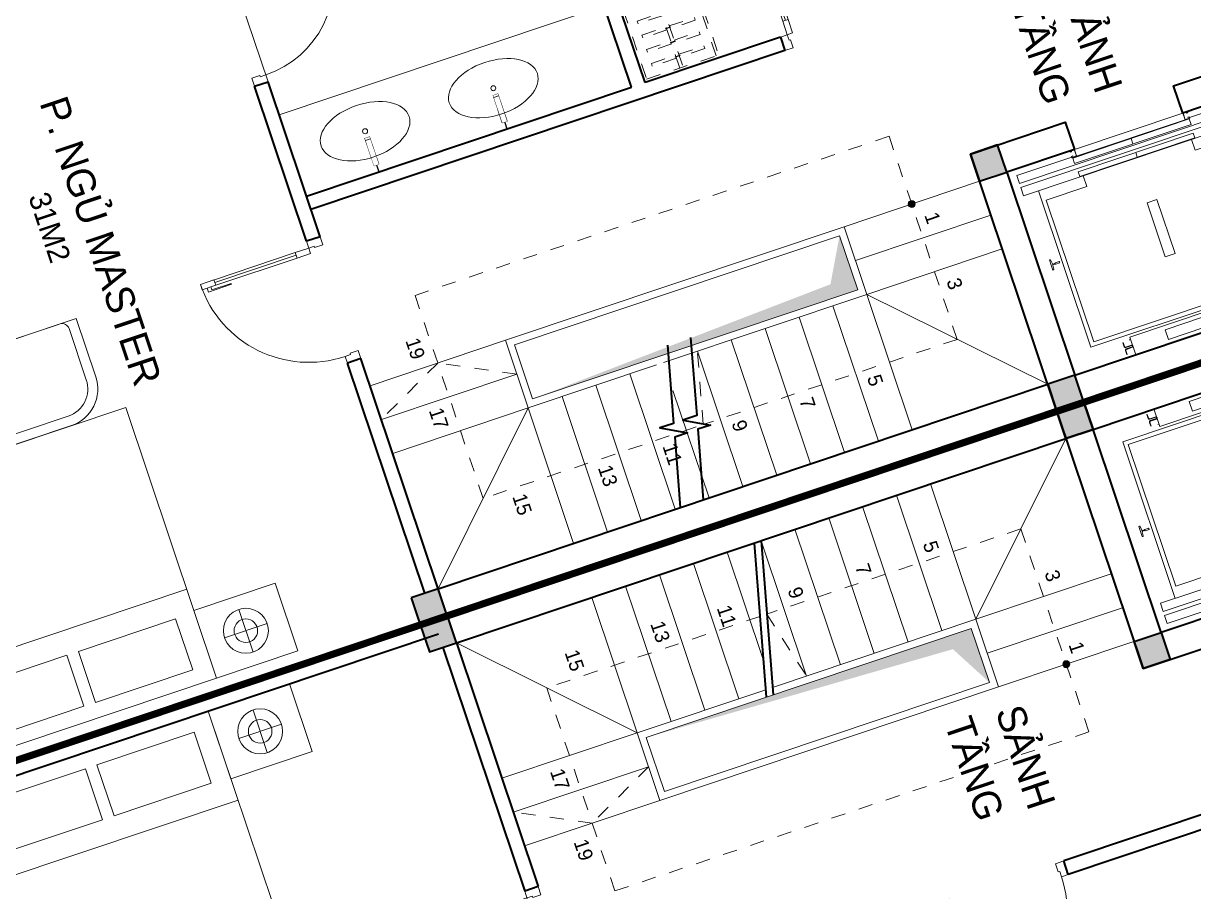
# Model space of a CAD drawing. Header units: metres. Extents: x 568332 to 569219, y 2065964 to 2066430.
# Drawn here: x 568497.85 to 568506.05, y 2066160.02 to 2066166.1 of the extents above; entities that cross this region are included whole.
import ezdxf

# ---------------------------------------------------------------- set-up
doc = ezdxf.new("R2010")
doc.units = ezdxf.units.M
for name, pattern in [('$AUDIT_BAD_LTYPE2', [0]), ('CENTER', [2, 1.25, -0.25, 0.25, -0.25]), ('HIDDEN', [0.375, 0.25, -0.125]), ('HIDDEN2', [0.1875, 0.125, -0.0625]), ('X-5M-G-MB PHONGNGU$0$HIDDEN2', [0.1875, 0.125, -0.0625])]:
    doc.linetypes.add(name, pattern=pattern)
doc.layers.get('0').update_dxf_attribs({"linetype": 'CONTINUOUS'})
doc.layers.get('DEFPOINTS').update_dxf_attribs({"linetype": 'CONTINUOUS'})
for name, color, linetype, lineweight in [('-CENTER', 143, 'CENTER', 13), ('-CONCRETE', 1, 'CONTINUOUS', 35), ('-DIM', 9, 'CONTINUOUS', 13), ('-DOOR', 137, 'CONTINUOUS', 9), ('-FURNITURE', 46, 'CONTINUOUS', 9), ('-HATCH', 8, 'CONTINUOUS', 5), ('-KH', 143, 'CONTINUOUS', 13), ('-LINE1', 7, 'CONTINUOUS', 18), ('-LINE2', 252, 'CONTINUOUS', 9), ('-TEXT', 7, 'CONTINUOUS', 15), ('-WALL', 4, 'CONTINUOUS', 35), ('TEXT25', 2, 'CONTINUOUS', 13)]:
    doc.layers.add(name, color=color, linetype=linetype, lineweight=lineweight)
doc.layers.add('-RANH GIOI LO DAT', color=12, linetype='CONTINUOUS')
doc.styles.add('SVN_AVO_thuong', font='')
doc.styles.add('T1', font='', dxfattribs={"height": 200})
doc.styles.add('vnavanth', font='', dxfattribs={"width": 0.8})
doc.styles.get('SVN_AVO_thuong').set_extended_font_data('SVN-Avo')
doc.styles.get('T1').set_extended_font_data('VNgeometric Light')
doc.styles.get('vnavanth').set_extended_font_data('.VnAvantH')

# ---------------------------------------------------------------- blocks, each defined once
blk = doc.blocks.new('Sink_Cicle')
blk.add_lwpolyline([(17.49999987077899, -50.00226151314564), (-17.49999987077899, -49.99773848685436), (-17.51615354442038, -252.2967581441626), (17.48384613892995, -252.3012811850058)], close=True)
blk.add_circle((0, -300), 17.5)
at = {"layer": 'DEFPOINTS'}
blk.add_line((0, -100), (0, 0), dxfattribs=at)
blk.add_wipeout([(17.499999870775355, -50.00226151314928), (-17.49999987078263, -49.99773848685436), (-17.516153544427652, -252.29675814416623), (17.48384613892631, -252.3012811850058)])
at = {"layer": '-FURNITURE', "linetype": 'Continuous'}
blk.add_ellipse((0, -300), major_axis=(-325, 0), ratio=0.5846153846153846, dxfattribs=at)
blk.add_line((-17.51421511289664, -237.2967582757119), (17.48578462866135, -237.3012813020032))
blk = doc.blocks.new('*U238')
at = {"linetype": 'X-5M-G-MB PHONGNGU$0$HIDDEN2'}
for points in [[(0, 600.0000000004657), (0, 0), (1254.545454600615, -3.99789616864818e-10), (1254.545454600615, 600.0000000000658)], [(1234.545454600615, 579.9996613719925), (1234.545454600615, 19.99966137199266), (20, 20.00000000046566), (20, 580.0000000004657)], [(1234.545454600615, 286.6991212950747), (1234.545454600615, 313.0991212949815), (20, 313.0991212953813), (19.99999859370291, 286.6991212952417)], [(113.7817614636733, 319.1750910408318), (109.4317788550979, 319.1750910408318), (109.4317788550979, 280.441767644881), (113.7817614636733, 280.441767644881)], [(227.7817614636733, 319.1750910407849), (223.4317788550979, 319.1750910407849), (223.4317788550979, 280.4417676448341), (227.7817614636733, 280.4417676448341)], [(341.7817614636733, 319.175091040738), (337.4317788550979, 319.175091040738), (337.4317788550979, 280.4417676447872), (341.7817614636733, 280.4417676447872)], [(455.7817614636733, 319.1750910406911), (451.4317788550979, 319.1750910406911), (451.4317788550979, 280.4417676447403), (455.7817614636733, 280.4417676447403)], [(569.7817614636733, 319.1750910406442), (565.431778855098, 319.1750910406442), (565.431778855098, 280.4417676446934), (569.7817614636733, 280.4417676446934)], [(683.7817614636733, 319.1750910405973), (679.431778855098, 319.1750910405973), (679.431778855098, 280.4417676446465), (683.7817614636733, 280.4417676446465)], [(797.7817614636733, 319.1750910405504), (793.431778855098, 319.1750910405504), (793.431778855098, 280.4417676445996), (797.7817614636733, 280.4417676445996)], [(911.7817614636733, 319.1750910405035), (907.431778855098, 319.1750910405035), (907.431778855098, 280.4417676445527), (911.7817614636733, 280.4417676445527)], [(1025.781761463673, 319.1750910404566), (1021.431778855098, 319.1750910404566), (1021.431778855098, 280.4417676445057), (1025.781761463673, 280.4417676445057)], [(1139.781761463673, 319.1750910404097), (1135.431778855098, 319.1750910404097), (1135.431778855098, 280.4417676444588), (1139.781761463673, 280.4417676444588)]]:
    blk.add_lwpolyline(points, close=True, dxfattribs=at)
for points in [[(122.2409142897814, 313.1103512093413), (122.2409142897814, 515.2497102723445), (100.1765458012815, 515.2497102723445), (100.1765458012815, 313.1103512093413)], [(236.2409142897814, 313.1103512092944), (236.2409142897814, 515.2497102722975), (214.1765458012815, 515.2497102722975), (214.1765458012815, 313.1103512092944)], [(350.2409142897814, 313.1103512092475), (350.2409142897814, 515.2497102722507), (328.1765458012815, 515.2497102722507), (328.1765458012815, 313.1103512092475)], [(464.2409142897814, 313.1103512092006), (464.2409142897814, 515.2497102722037), (442.1765458012815, 515.2497102722037), (442.1765458012815, 313.1103512092006)], [(578.2409142897814, 313.1103512091537), (578.2409142897814, 515.2497102721569), (556.1765458012815, 515.2497102721569), (556.1765458012815, 313.1103512091537)], [(692.2409142897814, 313.1103512091068), (692.2409142897814, 515.24971027211), (670.1765458012815, 515.24971027211), (670.1765458012815, 313.1103512091068)], [(806.2409142897814, 313.1103512090599), (806.2409142897814, 515.249710272063), (784.1765458012815, 515.249710272063), (784.1765458012815, 313.1103512090599)], [(920.2409142897814, 313.110351209013), (920.2409142897814, 515.2497102720162), (898.1765458012815, 515.2497102720162), (898.1765458012815, 313.110351209013)], [(1034.240914289781, 313.1103512089661), (1034.240914289781, 515.2497102719692), (1012.176545801281, 515.2497102719692), (1012.176545801281, 313.1103512089661)], [(1148.240914289781, 313.1103512089192), (1148.240914289781, 515.2497102719224), (1126.176545801281, 515.2497102719224), (1126.176545801281, 313.1103512089192)], [(100.1765458012815, 286.7103512094345), (100.1765458012815, 92.0852110228024), (122.2409142897814, 92.0852110228024), (122.2409142897814, 286.7103512094345)], [(214.1765458012815, 286.7103512093876), (214.1765458012815, 92.08521102275549), (236.2409142897814, 92.08521102275549), (236.2409142897814, 286.7103512093876)], [(328.1765458012815, 286.7103512093407), (328.1765458012815, 92.08521102270858), (350.2409142897814, 92.08521102270858), (350.2409142897814, 286.7103512093407)], [(442.1765458012815, 286.7103512092938), (442.1765458012815, 92.08521102266168), (464.2409142897814, 92.08521102266168), (464.2409142897814, 286.7103512092938)], [(556.1765458012815, 286.7103512092469), (556.1765458012815, 92.08521102261477), (578.2409142897814, 92.08521102261477), (578.2409142897814, 286.7103512092469)], [(670.1765458012815, 286.7103512092), (670.1765458012815, 92.08521102256786), (692.2409142897814, 92.08521102256786), (692.2409142897814, 286.7103512092)], [(784.1765458012815, 286.7103512091531), (784.1765458012815, 92.08521102252095), (806.2409142897814, 92.08521102252095), (806.2409142897814, 286.7103512091531)], [(898.1765458012815, 286.7103512091062), (898.1765458012815, 92.08521102247404), (920.2409142897814, 92.08521102247404), (920.2409142897814, 286.7103512091062)], [(1012.176545801281, 286.7103512090592), (1012.176545801281, 92.08521102242715), (1034.240914289781, 92.08521102242715), (1034.240914289781, 286.7103512090592)], [(1126.176545801281, 286.7103512090123), (1126.176545801281, 92.08521102238024), (1148.240914289781, 92.08521102238024), (1148.240914289781, 286.7103512090123)]]:
    blk.add_lwpolyline(points, dxfattribs=at)
blk = doc.blocks.new('X-5M-DH-2-CORE$0$A$C75E80C28')
at = {"layer": '-LINE2', "linetype": 'Continuous', "ltscale": 2}
for p, q in [((-510.0000099998433, -21.5000000000291), (-510.0000099998579, -50.60000000000582)), ((-506.8000099998899, -21.5000000000291), (-510.0000099998433, -21.5000000000291)), ((-510.0000099998579, -108.5000000000291), (-510.0000099998433, -79.39999999999418)), ((-506.8000099998899, -21.5000000000291), (-506.8000099999044, -50.60000000000582)), ((-506.8000099999044, -108.5000000000291), (-506.8000099998899, -79.39999999999418)), ((-456.2000100000296, -56.79999999998836), (-500.6000099999364, -56.80000000001746)), ((-456.2000100000441, -60), (-500.600009999951, -60.0000000000291)), ((-456.2000100000296, -70), (-500.6000099999364, -70.0000000000291)), ((-456.2000100000296, -73.19999999995343), (-500.6000099999364, -73.19999999998254)), ((-453.2000100000441, -63), (-453.2000100000296, -67)), ((-450.0000099998579, -63), (-450.0000099998433, -67)), ((450.0000100000616, -63), (450.0000100000761, -67)), ((453.200010000015, -63), (453.2000100000296, -67)), ((456.2000100000296, -56.79999999998836), (500.6000100000529, -56.79999999998836)), ((456.200010000015, -60), (500.6000100000383, -60)), ((456.2000100000296, -70), (500.6000100000529, -70)), ((456.2000100000296, -73.19999999995343), (500.6000100000529, -73.19999999995343)), ((506.8000100001227, -21.5), (510.0000100000761, -21.5)), ((506.8000100001227, -21.5), (506.8000100001082, -50.59999999997672)), ((506.8000100001227, -108.5), (506.8000100001227, -79.39999999996508)), ((510.0000100000761, -21.5), (510.0000100000616, -50.59999999997672)), ((510.0000100000761, -108.5), (510.0000100000761, -79.39999999996508)), ((-731.0000002632733, -148.9999999649008), (730.9999997367267, -148.9999999649299)), ((-731.0000002698944, -1304.999999934109), (-731.0000002632733, -148.9999999649008)), ((-556.8000102631631, -112.4999999912397), (-560.0000102631166, -112.4999999912397)), ((456.800009736864, -112.4999999912397), (460.0000097368174, -112.4999999912397)), ((730.9999997301056, -1304.999999934109), (730.9999997367267, -148.9999999649299)), ((-700.0000002632733, -178.9999999649008), (699.9999997367267, -178.9999999649299)), ((-700.0000002699089, -1224.999999934109), (-700.0000002632733, -178.9999999649008)), ((699.9999997300911, -1224.999999934109), (699.9999997367267, -178.9999999649299)), ((-700.0000002699089, -1224.999999934109), (-400.0000002699089, -1224.999999934138)), ((-400.0000002698944, -1304.999999934138), (-400.0000002699089, -1224.999999934138)), ((699.9999997300911, -1224.999999934109), (399.9999997300911, -1224.999999934109)), ((399.9999997301056, -1304.999999934109), (399.9999997300911, -1224.999999934109)), ((839.9999997301056, -1304.999999934109), (-840.0000002698944, -1304.999999934109)), ((-840.0000002698944, -1364.999999934109), (-840.0000002698944, -1304.999999934109)), ((424.9999997301056, -1308.999999934109), (-425.0000002698944, -1308.999999934109)), ((-425.0000002699089, -1342.999999934109), (-425.0000002698944, -1308.999999934109)), ((-2.6989437174052e-07, -1308.999999934109), (-2.699089236557484e-07, -1342.999999934109)), ((424.9999997300911, -1342.999999934109), (424.9999997301056, -1308.999999934109)), ((839.9999997301056, -1364.999999934109), (839.9999997301056, -1304.999999934109)), ((839.9999997301056, -1364.999999934109), (-840.0000002698944, -1364.999999934109)), ((424.9999997300911, -1342.999999934109), (-425.0000002699089, -1342.999999934109)), ((839.9999997301056, -1394.999999934109), (-840.0000002698944, -1394.999999934109)), ((-840.0000002698944, -1394.999999934109), (-840.0000002698944, -1454.999999934109)), ((-840.0000002698944, -1454.999999934109), (-435.0000002698944, -1454.999999934109)), ((-435.0000002698944, -1449.999999934109), (-435.0000002699089, -1459.999999934109)), ((-435.0000002698944, -1449.999999934109), (-400.0000002698944, -1449.999999934138)), ((-435.0000002699089, -1459.999999934109), (-425.0000002699089, -1459.999999934109)), ((-433.4000002698012, -1451.599999934086), (-433.4000002698012, -1458.399999934074)), ((-433.4000002698012, -1451.599999934086), (-401.6000002697547, -1451.599999934086)), ((-433.4000002698012, -1458.399999934074), (-425.0000002698944, -1458.399999934074)), ((429.9999997300911, -1405.999999934138), (-430.0000002699089, -1405.999999934109)), ((-430.0000002699089, -1405.999999934109), (-430.0000002698944, -1445.999999934109)), ((429.9999997301056, -1445.999999934138), (-430.0000002698944, -1445.999999934109)), ((-425.0000002698944, -1458.399999934074), (-425.0000002699089, -1459.999999934109)), ((-401.6000002697547, -1451.599999934086), (-401.6000002697256, -1498.399999934074)), ((399.9999997301056, -1449.999999934109), (-400.0000002698944, -1449.999999934138)), ((-400.0000002698944, -1449.999999934138), (-400.0000002698653, -1499.999999934138)), ((-2.699089236557484e-07, -1405.999999934109), (-2.6989437174052e-07, -1445.999999934109)), ((399.9999997301056, -1449.999999934109), (399.9999997301347, -1499.999999934109)), ((434.9999997301056, -1449.999999934109), (399.9999997301056, -1449.999999934109)), ((401.5999997301988, -1451.599999934086), (401.5999997302279, -1498.399999934074)), ((433.3999997302453, -1451.599999934086), (401.5999997301988, -1451.599999934086)), ((433.3999997302453, -1458.399999934074), (424.9999997301056, -1458.399999934074)), ((424.9999997301056, -1458.399999934074), (424.9999997301056, -1459.999999934109)), ((434.9999997301056, -1459.999999934109), (424.9999997301056, -1459.999999934109)), ((429.9999997300911, -1405.999999934138), (429.9999997301056, -1445.999999934138)), ((433.3999997302453, -1451.599999934086), (433.3999997302453, -1458.399999934074)), ((434.9999997301056, -1449.999999934109), (434.9999997301056, -1459.999999934109)), ((839.9999997301056, -1454.999999934109), (434.9999997301056, -1454.999999934109)), ((839.9999997301056, -1394.999999934109), (839.9999997301056, -1454.999999934109)), ((-435.0000002698653, -1489.999999934109), (-435.0000002698653, -1499.999999934109)), ((-435.0000002698653, -1489.999999934109), (-425.0000002698653, -1489.999999934109)), ((-435.0000002698653, -1499.999999934109), (-400.0000002698653, -1499.999999934138)), ((-433.4000002697721, -1491.599999934086), (-433.4000002697721, -1498.399999934074)), ((-433.4000002697721, -1491.599999934086), (-425.0000002698653, -1491.599999934086)), ((-433.4000002697721, -1498.399999934074), (-401.6000002697256, -1498.399999934074)), ((-425.0000002698653, -1489.999999934109), (-425.0000002698653, -1491.599999934086)), ((434.9999997301347, -1499.999999934109), (399.9999997301347, -1499.999999934109)), ((433.3999997302744, -1498.399999934074), (401.5999997302279, -1498.399999934074)), ((424.9999997301347, -1489.999999934109), (424.9999997301347, -1491.599999934086)), ((434.9999997301347, -1489.999999934109), (424.9999997301347, -1489.999999934109)), ((433.3999997302744, -1491.599999934086), (424.9999997301347, -1491.599999934086)), ((433.3999997302744, -1491.599999934086), (433.3999997302744, -1498.399999934074)), ((434.9999997301347, -1489.999999934109), (434.9999997301347, -1499.999999934109))]:
    blk.add_line(p, q, dxfattribs=at)
for points in [[(-450.0000000000146, 0), (-450, -130), (450, -130), (449.9999999999854, 0)], [(-200, -29), (200.0000000001164, -29), (200.0000000001164, -101), (-200, -101)], [(-36.0000002632587, -583.9999999649008), (35.9999997367413, -583.9999999649008), (35.99999973675585, -983.9999999649008), (-36.00000026324415, -983.9999999649008)]]:
    blk.add_lwpolyline(points, close=True, dxfattribs=at)
for points in [[(-780.0000002632587, -788.9999999649008), (-751.0000002632587, -788.9999999649299, 0.414213562373095), (-750.0000002632733, -787.9999999649008), (-750.0000002632587, -783.9999999649008), (-750.0000002632587, -779.9999999649008, 0.414213562373095), (-751.0000002632733, -778.9999999649299), (-780.0000002632733, -778.9999999649881, -0.2569775838576673), (-784.1207396915852, -781.9399999648449), (-797.9000002631656, -781.939999964874, -0.414213562373095), (-800.9000002631656, -778.939999964874), (-804.0000002632587, -749.4999999649008, 0.414213562373095), (-807.0000002632587, -746.4999999649008), (-812.0000002632587, -746.4999999649008), (-812.0000002632587, -783.9999999649008), (-812.0000002632587, -821.4999999649008), (-807.0000002632587, -821.4999999649008, 0.414213562373095), (-804.0000002632587, -818.4999999649008), (-800.9000002631656, -789.0599999648693, -0.414213562373095), (-797.9000002631656, -786.0599999648693), (-784.1207396915852, -786.0599999648402, -0.2569775838576673), (-780.0000002632587, -788.9999999647553)], [(779.9999997367413, -788.9999999649299), (750.9999997367413, -788.9999999649008, -0.414213562373095), (749.9999997367267, -787.9999999649299), (749.9999997367413, -783.9999999649299), (749.9999997367413, -779.9999999649299, -0.414213562373095), (750.9999997367267, -778.9999999649008), (779.9999997368432, -778.9999999650172, 0.2569775838576673), (784.1207391653006, -781.939999964874), (797.899999736881, -781.9399999648449, 0.414213562373095), (800.899999736881, -778.9399999648449), (803.9999997367413, -749.4999999649008, -0.414213562373095), (806.9999997367413, -746.4999999649008), (811.9999997367413, -746.4999999649008), (811.9999997367413, -783.9999999649008), (811.9999997367413, -821.4999999649008), (806.9999997367413, -821.4999999649008, -0.414213562373095), (803.9999997367413, -818.4999999649008), (800.899999736881, -789.0599999648402, 0.414213562373095), (797.899999736881, -786.0599999648402), (784.1207391653006, -786.0599999648693, 0.2569775838576672), (779.9999997368577, -788.9999999647844)]]:
    blk.add_lwpolyline(points, format="xyb", dxfattribs=at)
for centre, radius, start, end in [((-500.600009999951, -50.60000000000582), 9.400000000001475, 180, 270), ((-500.6000099999364, -79.39999999999418), 9.399999999997844, 90, 180), ((-500.600009999951, -50.60000000000582), 6.200000000004374, 180, 270), ((-500.6000099999364, -79.39999999999418), 6.19999999999734, 90, 180), ((-456.2000100000441, -63), 6.19999999999713, 0, 90), ((-456.2000100000441, -63), 3.000000000000045, 0, 90), ((-456.2000100000296, -67), 6.20000000000076, 270, 0), ((-456.2000100000296, -67), 2.999999999999834, 270, 0), ((456.200010000015, -63), 6.19999999999713, 90, 180), ((456.2000100000296, -67), 6.20000000000076, 180, 270), ((456.200010000015, -63), 3.000000000000045, 90, 180), ((456.2000100000296, -67), 2.999999999999834, 180, 270), ((500.6000100000383, -50.59999999997672), 6.200000000004374, 270, 0), ((500.6000100000383, -50.59999999997672), 9.400000000001475, 270, 0), ((500.6000100000529, -79.39999999996508), 9.399999999997844, 0, 90), ((500.6000100000529, -79.39999999996508), 6.19999999999734, 0, 90)]:
    blk.add_arc(centre, radius, start, end, dxfattribs=at)
blk = doc.blocks.new('A$C5C575821')
at = {"layer": '-CONCRETE'}
h = blk.add_hatch(color=256, dxfattribs=at)
h.dxf.hatch_style = 1
h.paths.add_polyline_path([(-0.00237559899687767, 200.0000000000146), (-0.00237559899687767, 1.455191522836685e-11), (199.9976244010031, 1.455191522836685e-11), (199.9976244010031, 200.0000000000146)])
blk.add_lwpolyline([(-0.00237559899687767, 1.455191522836685e-11), (199.9976244010031, 1.455191522836685e-11), (199.9976244010031, 200.0000000000146), (-0.00237559899687767, 200.0000000000146)], close=True, dxfattribs=at)
blk = doc.blocks.new('A$C3F71457E')
at = {"layer": '-CONCRETE'}
blk.add_lwpolyline([(-8.760252967476845e-09, -100.0000002632005), (0, 400), (-1500, 400.0000000000582), (-1500.00000001755, -1399.999999999942), (-1.754960976541042e-08, -1400), (-7.895869202911854e-08, -900.0000002632005), (199.9999999912397, -900.0000002982852), (199.9999999824504, -1600), (-1700.00000001755, -1600), (-1700, 600), (200, 600), (199.9999999912397, -100.0000002982852), (6.140908226370811e-08, -100.0000002632005)], dxfattribs=at)
at = {"layer": '-LINE1'}
blk.add_line((-7.895869202911854e-08, -900.0000002632005), (-8.760252967476845e-09, -100.0000002632005), dxfattribs=at)
at = {"layer": '-WALL'}
for p in [(-1699.997624401003, 399.9999999999854), (0.00237559899687767, 399.9999999999854), (-1699.997624401081, -1599.999999999959), (0.002375601565972829, -1600.000000021305)]:
    blk.add_blockref('A$C5C575821', p, dxfattribs=at)
at = {"color": 2, "rotation": 90}
blk.add_blockref('X-5M-DH-2-CORE$0$A$C75E80C28', (-1500.00000000876, -499.9999999999418), dxfattribs=at)
blk = doc.blocks.new('*U198')
at = {"linetype": '$AUDIT_BAD_LTYPE2'}
for p, q in [((70, 100), (70, 700.0000000000018)), ((90, 700.0000000000018), (90, 100))]:
    blk.add_line(p, q, dxfattribs=at)
for points in [[(50, 700.0000000000018), (90, 700.0000000000018), (90, 800.0000000000018), (50, 800.0000000000018), (50, 700.0000000000018)], [(50, 702.9059272893373), (50, 100)], [(50, 100), (90, 100), (90, 0), (50, 0), (50, 100)]]:
    blk.add_lwpolyline(points)
for points in [[(118.2698876160139, 594.515618111911), (118.2698876160139, 764.1349438079942), (90, 764.1349438079942), (90, 735.8650561920094), (112.6159100928053, 735.8650561920094), (112.6159100928053, 594.515618111911)], [(0, 0), (50, 0), (50, -40), (60, -40), (60, -100.0001724930771), (0, -100.0001724930771)], [(900.0000000000018, -1.262177448353619e-28), (850.0000000000018, -1.262177448353619e-28), (850.0000000000018, -40.00000000000001), (840.0000000000018, -40.00000000000001), (840.0000000000018, -100.0001724930771), (900.0000000000018, -100.0001724930771)]]:
    blk.add_lwpolyline(points, close=True)
at = {"linetype": '$AUDIT_BAD_LTYPE2', "ltscale": 0.3}
blk.add_arc((50, 0), 800.0000000000019, 0, 90, dxfattribs=at)
blk = doc.blocks.new('*U149')
at = {"linetype": '$AUDIT_BAD_LTYPE2'}
for p, q in [((70, 100), (70, 699.9999999999982)), ((90, 699.9999999999982), (90, 100))]:
    blk.add_line(p, q, dxfattribs=at)
for points in [[(50, 699.9999999999982), (90, 699.9999999999982), (90, 799.9999999999982), (50, 799.9999999999982), (50, 699.9999999999982)], [(50, 702.9059272893337), (50, 100)], [(50, 100), (90, 100), (90, 0), (50, 0), (50, 100)]]:
    blk.add_lwpolyline(points)
for points in [[(118.2698876160139, 594.5156181119073), (118.2698876160139, 764.1349438079906), (90, 764.1349438079906), (90, 735.8650561920058), (112.6159100928053, 735.8650561920058), (112.6159100928053, 594.5156181119073)], [(0, 0), (50, 0), (50, -40), (60, -40), (60, -99.99999999999272), (0, -99.99999999999272)], [(899.9999999999982, 1.3252863207713e-28), (849.9999999999982, 1.3252863207713e-28), (849.9999999999982, -40.00000000000001), (839.9999999999982, -40.00000000000001), (839.9999999999982, -99.99999999999272), (899.9999999999982, -99.99999999999272)]]:
    blk.add_lwpolyline(points, close=True)
at = {"linetype": '$AUDIT_BAD_LTYPE2', "ltscale": 0.3}
blk.add_arc((50, 0), 799.9999999999982, 0, 90, dxfattribs=at)
blk = doc.blocks.new('A$C8a974c9c')
for p, q in [((1750.087982669494, 2957.416116623174), (1750.087982669657, 2642.58393779996)), ((1592.671893257969, 2800.000027211493), (1907.504072081182, 2800.000027211652)), ((1342.999452652235, 2500.000027214177), (1342.999452652119, 700.000027214177)), ((1750.087982669345, 242.5839378051005), (1750.087982669549, 557.4161166283138)), ((1592.67189325784, 400.0000272168018), (1907.504072081053, 400.0000272166017))]:
    blk.add_line(p, q)
for points in [[(1999.999452652235, 3100.000027209127), (1500.176512686827, 3100.000027209127), (1500.176512686827, 2500.000027214177), (1999.999452652235, 2500.000027214177)], [(1890.999452652235, 2360.000027214177), (1514.499452652235, 2360.000027214177), (1514.499452652148, 1642.500027214177), (1890.999452652148, 1642.500027214177)], [(1890.99945265209, 840.000027214177), (1514.49945265209, 840.000027214177), (1514.499452652148, 1557.500027214177), (1890.999452652148, 1557.500027214177)], [(1999.999452652119, 100.0000272192265), (1500.17651268671, 100.0000272192265), (1500.17651268671, 700.000027214177), (1999.999452652119, 700.000027214177)]]:
    blk.add_lwpolyline(points, close=True)
blk.add_lwpolyline([(1999.999452652235, 2500.000027214177), (-0.0005473477649502456, 2500.000027214177), (-0.0005473478813655674, 700.000027214177), (1999.999452652119, 700.000027214177), (1999.999452652235, 2500.000027214177)])
for centre, radius in [((1750.087982669561, 2800.000027211581), 157.4160894116067), ((1750.087982669561, 2800.000027211581), 82.41608941160666), ((1750.087982669432, 400.0000272166926), 157.4160894116067), ((1750.087982669432, 400.0000272166926), 82.41608941160666)]:
    blk.add_circle(centre, radius)
blk = doc.blocks.new('A$C424D5770')
at = {"layer": '-FURNITURE'}
blk.add_line((70.00063380098436, 769.8614636488492), (700.0012267573038, 769.861463410547), dxfattribs=at)
for points in [[(0.0006336262740660459, 269.9992703502066), (0.0006339756946545094, 1269.723656995484, -0.414213562383414), (270.0006340710097, 1539.7236569097), (700.0012270177831, 1539.723656726594), (700.0012264967954, -0.0007299187273019925), (270.0006335285434, -0.0007297355768969283, -0.4142135623627453)], [(70.00063362627407, 269.9992703279713), (70.00063397569465, 1269.723656973249, -0.4142135623834242), (270.0006340463005, 1469.7236569097), (650.001226997294, 1469.723656750852, -0.4142135623627659), (700.0012269796571, 1419.723656734961), (700.0012265349214, 119.9992700896546, -0.4142135623834403), (650.0012265172554, 69.99927010554529), (270.0006335556682, 69.9992702644231, -0.4142135623627457)]]:
    blk.add_lwpolyline(points, format="xyb", close=True, dxfattribs=at)
blk = doc.blocks.new('*U18')
at = {"linetype": '$AUDIT_BAD_LTYPE2'}
for p, q in [((70, 100), (69.99999999999999, 599.9999999999982)), ((89.99999999999999, 599.9999999999982), (90, 100))]:
    blk.add_line(p, q, dxfattribs=at)
for points in [[(49.99999999999999, 599.9999999999982), (89.99999999999999, 599.9999999999982), (89.99999999999999, 699.9999999999982), (49.99999999999999, 699.9999999999982), (49.99999999999999, 599.9999999999982)], [(49.99999999999999, 602.9059272893337), (50, 100)], [(50, 100), (90, 100), (90, 0), (50, 0), (50, 100)]]:
    blk.add_lwpolyline(points)
for points in [[(118.2698876160139, 494.5156181119073), (118.2698876160139, 664.1349438079906), (89.99999999999999, 664.1349438079906), (89.99999999999999, 635.8650561920058), (112.6159100928053, 635.8650561920058), (112.6159100928053, 494.5156181119073)], [(0, 0), (50, 0), (50, -40), (60, -40), (60, -100.0001724930698), (0, -100.0001724930698)], [(799.9999999999982, 7.105427357601134e-15), (749.9999999999982, 7.105427357601134e-15), (749.9999999999982, -40), (739.9999999999982, -40), (739.9999999999982, -100.0001724930698), (799.9999999999982, -100.0001724930698)]]:
    blk.add_lwpolyline(points, close=True)
at = {"linetype": '$AUDIT_BAD_LTYPE2', "ltscale": 0.3}
blk.add_arc((50, 0), 699.9999999999982, 0, 90, dxfattribs=at)
blk = doc.blocks.new('M23-T3')
at = {"layer": '-HATCH', "true_color": 0x8c8896}
h = blk.add_hatch(color=252, dxfattribs=at)
h.dxf.hatch_style = 1
edge = h.paths.add_edge_path()
edge.add_arc((201149.466470194, -425714.9212728217), 24.62566289535607, 0, 360)
h = blk.add_hatch(color=252, dxfattribs=at)
h.dxf.hatch_style = 1
h.paths.add_polyline_path([(201199.466470194, -426264.9212728217), (201599.1819529451, -426264.9212728217), (201599.1819529454, -428664.9212728213), (201501.6409274744, -426433.470562513)])
at = {"layer": '-FURNITURE'}
blk.add_lwpolyline([(199749.0853043865, -429714.4328436255), (199749.0853043865, -427314.4328436255), (199149.0853043865, -427314.4328436255), (199149.0853043865, -429714.4328436255)], close=True, dxfattribs=at)
at = {"layer": '-HATCH'}
blk.add_line((198903.9505614328, -429714.4326711325), (198103.9505614328, -429714.4326711325), dxfattribs=at)
at = {"layer": '-KH', "linetype": 'HIDDEN2', "ltscale": 5}
blk.add_line((202149.1819529461, -427589.9187575341), (201649.1819529456, -427464.9212728217), dxfattribs=at)
for points in [[(202149.1819529461, -427641.4576388595), (202149.1819529461, -429214.9212728222), (200649.6087288185, -429214.9212728222), (200649.6087288185, -425714.9212728217), (202149.1819529461, -425714.9212728217), (202149.1819529461, -427589.9187575341)], [(201399.3242115697, -428714.9212728203), (201149.4664701941, -429214.9212728203), (201399.3242115696, -429714.2686659466)]]:
    blk.add_lwpolyline(points, dxfattribs=at)
at = {"layer": '-KH'}
blk.add_circle((201149.466470194, -425714.9212728217), 24.62566289535607, dxfattribs=at)
at = {"layer": '-LINE1'}
for p, q in [((201149.466470194, -426214.9212728217), (201149.466470194, -425214.9212728217)), ((201149.466470194, -425214.9212728217), (201149.4664701941, -426214.9212728217)), ((201399.3242115696, -426214.9212728217), (201399.3242115696, -425214.9212728217)), ((201399.3242115696, -425214.9212728217), (201399.3242115696, -426214.9212728217)), ((201649.1819529451, -425214.9212728217), (201649.1819529451, -426214.9212728217)), ((201649.1819529451, -426214.9212728217), (201149.466470194, -426214.9212728217)), ((201149.4664701942, -428714.9212728213), (201149.466470194, -426214.9212728217)), ((201599.1819529451, -426264.9212728217), (201199.466470194, -426264.9212728217)), ((201199.4664701949, -428664.9212728213), (201199.466470194, -426264.9212728217)), ((201599.1819529454, -428664.9212728213), (201599.1819529451, -426264.9212728217)), ((201649.1819529457, -427714.9212728213), (201649.1819529451, -426214.9212728217)), ((201649.1819529461, -428714.9212728213), (201649.1819529457, -427766.4601541469)), ((201649.1819529451, -428714.9212728213), (201149.466470194, -428714.9212728213)), ((201149.466470194, -428714.9212728213), (201149.466470194, -429714.9212728213)), ((201149.466470194, -429714.9212728213), (201149.4664701941, -428714.9212728213)), ((201599.1819529454, -428664.9212728213), (201199.4664701949, -428664.9212728213)), ((201399.3242115696, -428714.9212728213), (201399.3242115696, -429714.9212728213)), ((201399.3242115696, -429714.9212728213), (201399.3242115696, -428714.9212728213)), ((201649.1819529451, -429714.9212728213), (201649.1819529451, -428714.9212728213)), ((201649.1819529461, -428714.9212728213), (202649.1618310524, -429714.4328436255))]:
    blk.add_line(p, q, dxfattribs=at)
at = {"layer": '-LINE1', "lineweight": 18}
for p, q in [((201649.1819529451, -426214.9212728217), (202649.1618310524, -425214.4328438002)), ((201649.1819529451, -426214.9212728217), (202649.211302702, -426214.9212728217)), ((201649.1819529454, -426464.9212728215), (202649.2113027023, -426464.9212728215)), ((201649.1819529449, -426714.9212728215), (202649.2113027018, -426714.9212728215)), ((201649.1819529449, -426964.9212728215), (202649.2113027018, -426964.9212728215)), ((201649.1819529449, -427214.9212728215), (202649.2113027018, -427214.9212728215)), ((201649.1819529449, -427464.9212728215), (202649.2113027018, -427464.9212728215)), ((201855.3333300076, -427714.9212728215), (202649.2113027018, -427714.9212728215)), ((201649.1819529456, -427964.9212728215), (202649.2113027025, -427964.9212728215)), ((201649.1819529451, -428214.9212728215), (202649.211302702, -428214.9212728215)), ((201649.1819529456, -428464.9212728215), (202649.2113027025, -428464.9212728215)), ((201649.1819529451, -428714.9212728213), (202649.211302702, -428714.9212728213))]:
    blk.add_line(p, q, dxfattribs=at)
at = {"layer": '-RANH GIOI LO DAT', "linetype": 'HIDDEN', "ltscale": 10, "const_width": 50}
blk.add_lwpolyline([(193849.0853044649, -417513.9444146093), (193849.0853036951, -436932.6261630398), (202849.0853033838, -437357.6637355022), (202849.0853044041, -417513.9444152254)], close=True, dxfattribs=at)
at = {"layer": '-WALL', "linetype": 'Continuous', "ltscale": 10}
for p, q in [((202849.0853044041, -434624.4039378638), (202849.0853044041, -419513.9444155425)), ((202649.0853044041, -429714.4328436255), (202649.0853044041, -425213.9444147791))]:
    blk.add_line(p, q, dxfattribs=at)
at = {"layer": '-WALL'}
for p, q in [((199749.0853043867, -426214.4328436255), (199749.085304387, -427214.4328436255)), ((199749.0853043867, -426214.4328436255), (199849.0853043866, -426214.4328436255)), ((199849.0853043866, -426214.4328436255), (199849.0853043866, -429714.4328436255)), ((199749.085304387, -427214.4328436255), (196049.0853042397, -427214.4328436255)), ((199749.0853043866, -427314.4328436255), (196049.0853042451, -427314.4328436255)), ((200049.2758872902, -429714.4328436255), (198903.9505614328, -429714.4328436255)), ((198903.9505614328, -429814.4328436255), (198903.9505614328, -429714.4328436255)), ((200049.2758872902, -429714.4328436255), (200049.2758872902, -429814.4328436255)), ((202649.0853044041, -429714.4328436255), (200949.2758872902, -429714.4328436255)), ((200949.2758872902, -429714.4328436255), (200949.2758872902, -429814.4328436255)), ((200049.2758872902, -429814.4328436255), (198903.9505614328, -429814.4328436255)), ((202649.0853044041, -429814.4328436255), (200949.2758872901, -429814.4328436255))]:
    blk.add_line(p, q, dxfattribs=at)
for points in [[(201542.9390219711, -427480.5461342088), (202075.3923904276, -427613.6555695937), (202075.3923904276, -427714.9212728217), (202168.7433408987, -427543.2662226008), (202168.7433408987, -427636.9926222744), (202649.0853044041, -427757.0745887747)], [(201542.9390219711, -427650.5891871471), (202075.3923904276, -427783.698622532), (202075.3923904276, -427884.96432576), (202168.7433408987, -427713.3092755391), (202168.7433408987, -427807.0356752127), (202649.0853044041, -427927.117641713)]]:
    blk.add_lwpolyline(points, dxfattribs=at)
at = {"layer": '-DIM', "xscale": -1}
blk.add_blockref('A$C424D5770', (200749.085937765, -433054.1853496744), dxfattribs=at)
at = {"layer": '-DOOR', "rotation": 90.00000000000001}
blk.add_blockref('*U198', (199749.0853043867, -426214.4328436255), dxfattribs=at)
at = {"layer": '-DOOR'}
blk.add_blockref('*U18', (198103.9505614328, -429714.4326711323), dxfattribs=at)
at = {"layer": '-DOOR', "xscale": -1, "rotation": 180}
blk.add_blockref('*U149', (200049.2758872902, -429814.4328436255), dxfattribs=at)
at = {"layer": '-FURNITURE', "extrusion": (0, 0, -1), "xscale": 0.916666666665974, "yscale": 0.916666666665974, "zscale": -0.916666666665974}
blk.add_blockref('*U238', (-199749.085304387, -427214.4328436255), dxfattribs=at)
at = {"layer": '-FURNITURE', "xscale": -1, "rotation": 180}
blk.add_blockref('A$C8a974c9c', (200749.085851752, -430684.4917190634), dxfattribs=at)
at = {"layer": '-WALL', "rotation": 180}
blk.add_blockref('A$C3F71457E', (201149.0853043866, -424613.9444147791), dxfattribs=at)
at = {"layer": '-WALL'}
for p in [(202649.0876800029, -425213.9444147819), (202649.0876800032, -429914.4328436286)]:
    blk.add_blockref('A$C5C575821', p, dxfattribs=at)
at = {"layer": '-TEXT', "color": 2, "style": 'vnavanth'}
for s, p in [('s¶nh', (200096.041141472, -424249.8504273342)), ('tÇng', (200059.0361360671, -424615.2028046586))]:
    blk.add_text(s, height=199.9591899200177, dxfattribs=at).set_placement(p)
at = {"layer": '-TEXT', "style": 'T1'}
for s, p in [('1', (201251.0560663493, -425657.2905020071)), ('3', (201737.4069065943, -425657.2905020062)), ('5', (202201.5874954846, -426399.813736947)), ('7', (202201.5874954846, -426899.813736947)), ('9', (202201.5874954847, -427399.813736947)), ('11', (202201.5380238348, -427909.8427417334)), ('13', (202201.5380238347, -428386.2054753853)), ('15', (202201.5380238347, -429018.7268926171)), ('19', (200928.8777628443, -429380.7119870819)), ('17', (201444.8841897366, -429380.7119870819))]:
    blk.add_text(s, height=100, rotation=359.9999999899949, dxfattribs=at).set_placement(p)
at = {"layer": 'TEXT25'}
for s, height, style, p in [('P. NGỦ MASTER', 200, 'SVN_AVO_thuong', (198534.5285054916, -431279.1605833736)), ('31M2', 150, 'T1', (199133.801230342, -431562.4289696855))]:
    blk.add_text(s, height=height, rotation=1.005123984043621e-08, dxfattribs=dict(at, style=style)).set_placement(p)
at = {"layer": '-FURNITURE', "xscale": -1, "rotation": 270}
blk.add_blockref('Sink_Cicle', (199749.0853043865, -429180.7316430015), dxfattribs=at)
at = {"layer": '-WALL'}
blk.add_line((199749.0853043865, -429714.4328436255), (199749.0853043866, -427314.4328436255), dxfattribs=at)
at = {"layer": '-FURNITURE', "xscale": -1, "rotation": 270}
blk.add_blockref('Sink_Cicle', (199749.0853043865, -428233.7232816159), dxfattribs=at)
blk = doc.blocks.new('M22-T3')
at = {"layer": '-HATCH', "true_color": 0x8c8896}
h = blk.add_hatch(color=252, dxfattribs=at)
h.dxf.hatch_style = 1
edge = h.paths.add_edge_path()
edge.add_arc((194969.6041800663, -359514.7401454076), 24.62566289535607, 0, 360)
h = blk.add_hatch(color=252, dxfattribs=at)
h.dxf.hatch_style = 1
h.paths.add_polyline_path([(194919.6041800663, -360064.7401454076), (194519.8886973152, -360064.7401454076), (194519.8886973149, -362464.7401454074), (194617.4297227859, -360233.2894350991)])
at = {"layer": '-KH', "linetype": 'HIDDEN2', "ltscale": 5}
blk.add_line((193969.8886973142, -361389.7376301202), (194469.8886973147, -361264.7401454076), dxfattribs=at)
for points in [[(193969.8886973142, -361441.2765114454), (193969.8886973142, -363014.7401454083), (195469.4619214419, -363014.7401454083), (195469.4619214419, -359514.7401454076), (193969.8886973142, -359514.7401454076), (193969.8886973142, -361389.7376301202)], [(194719.7464386907, -362514.7401454065), (194969.6041800663, -363014.7401454065), (194719.7464386907, -363514.0875385324)]]:
    blk.add_lwpolyline(points, dxfattribs=at)
at = {"layer": '-KH'}
blk.add_circle((194969.6041800663, -359514.7401454076), 24.62566289535607, dxfattribs=at)
blk.add_solid([(195536.3164425824, -361118.3092421291, -1.348764000838661e-08), (195536.3164425824, -361000.5151011578, -1.348764000838661e-08), (195341.1430110437, -361000.5151011578, -1.348764000838661e-08), (195536.3164425824, -361118.3092421291, -1.348764000838661e-08)], dxfattribs=at)
at = {"layer": '-LINE1', "lineweight": 18}
for p, q in [((194469.8886973152, -360014.7401454076), (193469.908819208, -359014.2517163863)), ((194469.8886973152, -360014.7401454076), (193469.8593475583, -360014.7401454076)), ((194469.8886973149, -360264.7401454074), (193469.859347558, -360264.7401454074)), ((194469.8886973154, -360514.7401454074), (193469.8593475585, -360514.7401454074)), ((194469.8886973154, -360764.7401454074), (193469.8593475585, -360764.7401454074)), ((194469.8886973154, -361014.7401454074), (193469.8593475585, -361014.7401454074)), ((194469.8886973154, -361264.7401454074), (193469.8593475585, -361264.7401454074)), ((194263.7373202528, -361514.7401454074), (193469.8593475585, -361514.7401454074)), ((194469.8886973147, -361764.7401454074), (193469.8593475578, -361764.7401454074)), ((194469.8886973152, -362014.7401454074), (193469.8593475583, -362014.7401454074)), ((194469.8886973147, -362264.7401454074), (193469.8593475578, -362264.7401454074)), ((194469.8886973152, -362514.7401454074), (193469.8593475583, -362514.7401454074))]:
    blk.add_line(p, q, dxfattribs=at)
at = {"layer": '-LINE1'}
for p, q in [((194469.8886973152, -359014.7401454076), (194469.8886973152, -360014.7401454076)), ((194719.7464386907, -360014.7401454076), (194719.7464386907, -359014.7401454076)), ((194719.7464386907, -359014.7401454076), (194719.7464386907, -360014.7401454076)), ((194969.6041800663, -360014.7401454076), (194969.6041800663, -359014.7401454076)), ((194969.6041800663, -359014.7401454076), (194969.6041800663, -360014.7401454076)), ((194469.8886973147, -361514.7401454074), (194469.8886973152, -360014.7401454076)), ((194469.8886973152, -360014.7401454076), (194969.6041800663, -360014.7401454076)), ((194519.8886973149, -362464.7401454074), (194519.8886973152, -360064.7401454076)), ((194519.8886973152, -360064.7401454076), (194919.6041800663, -360064.7401454076)), ((194919.6041800655, -362464.7401454074), (194919.6041800663, -360064.7401454076)), ((194969.6041800662, -362514.7401454074), (194969.6041800663, -360014.7401454076)), ((194469.8886973142, -362514.7401454074), (194469.8886973146, -361566.279026733)), ((194469.8886973142, -362514.7401454074), (193469.908819208, -363514.2517162117)), ((194469.8886973152, -362514.7401454074), (194969.6041800663, -362514.7401454074)), ((194469.8886973152, -363514.7401454074), (194469.8886973152, -362514.7401454074)), ((194519.8886973149, -362464.7401454074), (194919.6041800655, -362464.7401454074)), ((194719.7464386907, -362514.7401454074), (194719.7464386907, -363514.7401454074)), ((194719.7464386907, -363514.7401454074), (194719.7464386907, -362514.7401454074)), ((194969.6041800663, -362514.7401454074), (194969.6041800663, -363514.7401454074)), ((194969.6041800663, -363514.7401454074), (194969.6041800663, -362514.7401454074))]:
    blk.add_line(p, q, dxfattribs=at)
at = {"layer": '-RANH GIOI LO DAT', "linetype": 'HIDDEN', "ltscale": 10, "const_width": 50}
blk.add_lwpolyline([(193269.9853458561, -351313.7632874697), (193269.9853445153, -371157.4826077649), (199275.5518657939, -371441.1038758201), (204269.9853444727, -366676.9729739521), (204269.9853453184, -351313.7632879182)], close=True, dxfattribs=at)
at = {"layer": '-WALL'}
for p, q in [((193269.985346852, -368424.4826077637), (193269.9853458561, -353313.7632873694)), ((196269.9853458623, -356913.763287365), (196269.9853458623, -359969.894356264)), ((196369.9853458623, -356913.763287365), (196369.9853458623, -359969.8943562638)), ((193469.9853458561, -363514.2517162114), (193469.908819208, -359014.2517163863)), ((196369.9853458623, -359969.8943562638), (196269.9853458625, -359969.8943562638)), ((193469.908819208, -363514.2517162117), (195269.9853458562, -363514.2517162117)), ((195269.9853458562, -363514.2517162117), (195269.9853458562, -363613.5991095121)), ((193369.9829578221, -368224.4826077637), (193369.9853458561, -363613.5991095121)), ((193469.9853458561, -363613.5991095121), (195269.9853458562, -363613.5991095121))]:
    blk.add_line(p, q, dxfattribs=at)
for points in [[(193469.908819208, -361264.7401454074), (194519.888697315, -361527.2403969362)], [(193469.908819208, -361316.279026733), (194519.888697315, -361578.7792782618)]]:
    blk.add_lwpolyline(points, dxfattribs=at)
at = {"layer": '-DOOR', "xscale": -1}
for name, p, rotation in [('*U198', (196369.9853458623, -360869.8943562636), 270), ('*U149', (195269.9853458563, -363614.2517162117), 180)]:
    blk.add_blockref(name, p, dxfattribs=dict(at, rotation=rotation))
at = {"layer": '-FURNITURE', "rotation": 180}
blk.add_blockref('A$C8a974c9c', (195369.9847985083, -364613.5990822979), dxfattribs=at)
at = {"layer": '-WALL', "xscale": -1, "rotation": 180}
blk.add_blockref('A$C3F71457E', (194969.9853458737, -358413.7632873652), dxfattribs=at)
at = {"layer": '-WALL'}
for p in [(193269.9877214611, -359013.7632873706), (193269.9877214611, -363713.5991095176)]:
    blk.add_blockref('A$C5C575821', p, dxfattribs=at)
at = {"layer": '-TEXT', "style": 'T1'}
for s, p in [('3', (194314.9970769993, -359457.109374604)), ('1', (194844.2050601016, -359457.1093745974)), ('5', (193850.8164881091, -360199.6326095446)), ('7', (193850.8164881091, -360699.6326095446)), ('9', (193855.578392871, -361199.6326095439)), ('11', (193817.5326264255, -361709.6616143368)), ('13', (193774.6754835684, -362186.0243479966)), ('15', (193774.6754835684, -362818.5457652279)), ('17', (194531.3293176665, -363180.5308596932)), ('19', (195052.0976493206, -363180.5308596923))]:
    blk.add_text(s, height=100, rotation=1.005123984043621e-08, dxfattribs=at).set_placement(p)
at = {"layer": '-TEXT', "color": 2, "style": 'vnavanth'}
for s, p in [('s¶nh', (195123.9998463755, -360090.965954961, -1.348764000838661e-08)), ('tÇng', (195086.9948409705, -360456.3183322854, -1.348764000838661e-08))]:
    blk.add_text(s, height=199.9591899200177, dxfattribs=at).set_placement(p)

msp = doc.modelspace()

# ---------------------------------------------------------------- block references
at = {"layer": '-CENTER', "xscale": 0.001, "yscale": 0.001, "zscale": 0.001, "rotation": 288.5514997340802}
msp.add_blockref('M23-T3', (568843.6697477545, 2066490.972829003), dxfattribs=at)

# ---------------------------------------------------------------- next in the draw order: block references
at = {"layer": '-CENTER', "xscale": 0.001, "yscale": 0.001, "zscale": 0.001, "rotation": 288.5514997335048}
msp.add_blockref('M22-T3', (568783.9571129996, 2066460.829431918), dxfattribs=at)

doc.saveas('drawing.dxf')
